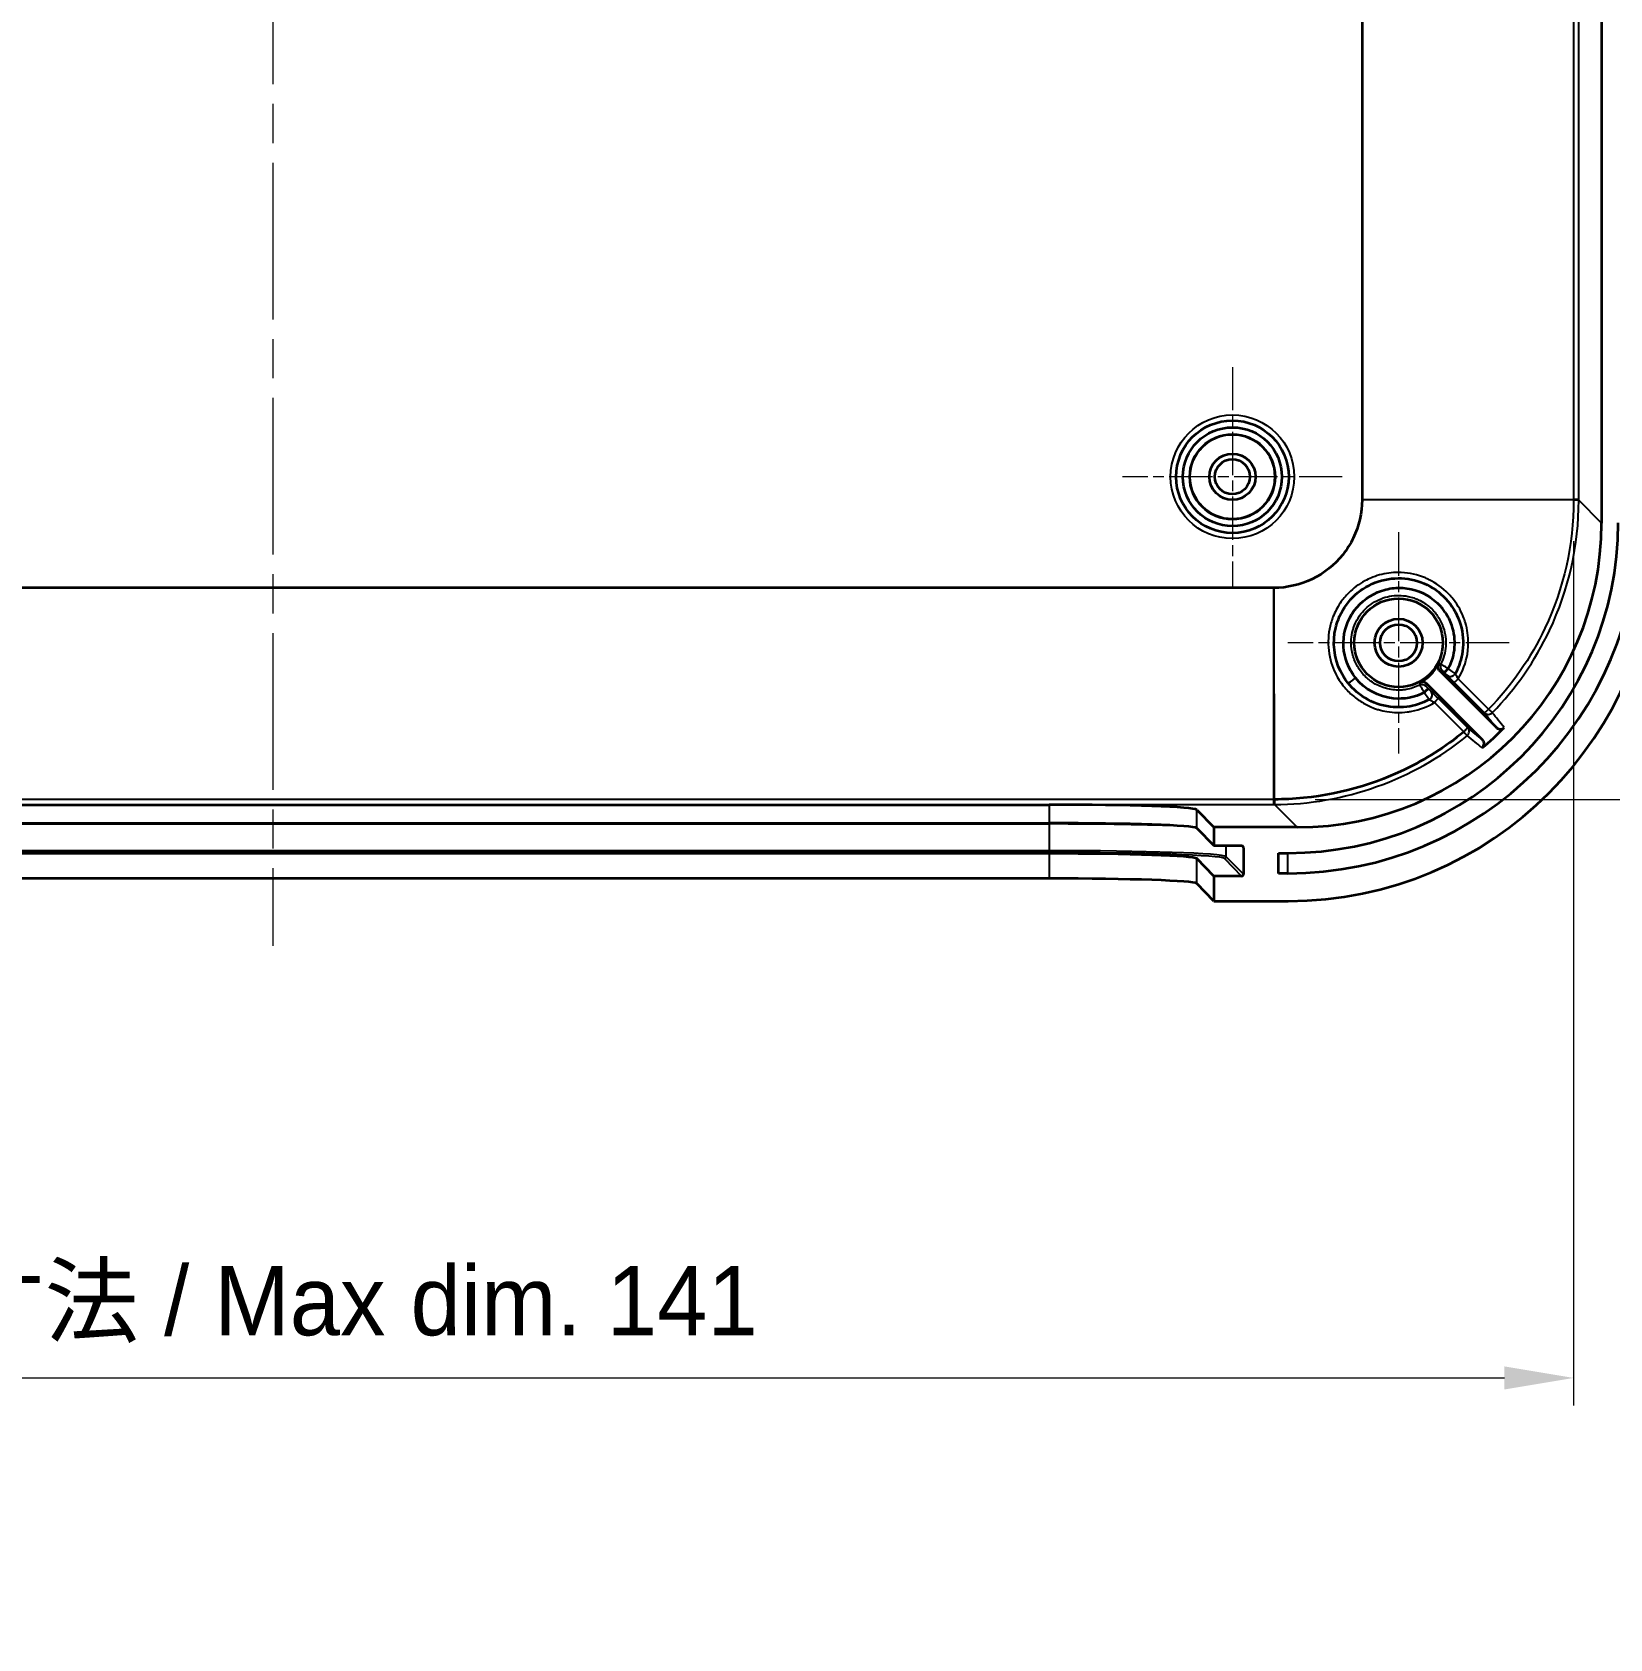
# Model space of a CAD drawing. Header units: millimetres. Extents: x 22 to 3190, y 12 to 574.
# Drawn here: x 1824.3 to 1909.7, y 306.7 to 393.8 of the extents above; entities that cross this region are included whole.
import ezdxf

# ---------------------------------------------------------------- set-up
doc = ezdxf.new("R2010")
doc.units = ezdxf.units.MM
doc.header["$LTSCALE"] = 1.5
doc.linetypes.add('CHAIN', pattern=[0.3543, 0.2362, -0.0295, 0.0591, -0.0295])
doc.layers.get('Defpoints').update_dxf_attribs({"lineweight": 25})
doc.layers.add('Center Mark (ISO)', color=7, linetype='Continuous', lineweight=18, true_color=0x80ffff)
doc.layers.add('Centerline (ISO)', color=7, linetype='Continuous', lineweight=18, true_color=0x80ffff)
for name, color, linetype, lineweight in [('Dimension (ISO)', 7, 'Continuous', 18), ('Visible (ISO)', 7, 'Continuous', 35), ('Visible Narrow (ISO)', 7, 'Continuous', 25)]:
    doc.layers.add(name, color=color, linetype=linetype, lineweight=lineweight)
doc.styles.add('Note Text (TK)', font='')
doc.styles.get('Note Text (TK)').set_extended_font_data('MS PGothic')
doc.dimstyles.new('Default - Method 1b (TK)', dxfattribs={"dimscale": 1.5, "dimtxt": 2.5, "dimasz": 2.5, "dimexe": 1, "dimexo": 1.5, "dimgap": 1, "dimtad": 1, "dimtoh": 1, "dimrnd": 1e-08, "dimdsep": 46, "dimtxsty": 'Note Text (TK)', "dimcen": 0.09, "dimdle": 5, "dimclrd": 100, "dimclre": 100, "dimclrt": 7, "dimadec": 1, "dimazin": 1, "dimtfac": 1, "dimtmove": 0, "dimatfit": 3, "dimfxl": 1, "dimtolj": 1, "dimlwd": -1, "dimlwe": -1, "dimarcsym": 0})

# ---------------------------------------------------------------- blocks, each defined once
blk = doc.blocks.new('*D51')
at = {"layer": 'Defpoints', "color": 0, "transparency": 16777216}
for p in [(1907.777, 368.458), (1766.799, 368.434), (1907.777, 320.841)]:
    blk.add_point(p, dxfattribs=at)
at = {"layer": 'Dimension (ISO)', "color": 100, "transparency": 16777216}
for p, q in [((1766.799, 366.184), (1766.799, 319.341)), ((1907.777, 366.208), (1907.777, 319.341)), ((1770.549, 320.841), (1904.027, 320.841))]:
    blk.add_line(p, q, dxfattribs=at)
for points in [[(1770.549, 321.466), (1770.549, 320.216), (1766.799, 320.841)], [(1904.027, 321.466), (1904.027, 320.216), (1907.777, 320.841)]]:
    blk.add_solid(points, dxfattribs=at)
at = {"layer": 'Dimension (ISO)', "color": 7, "transparency": 16777216, "insert": (1808.215, 324.813), "char_height": 3.75, "attachment_point": 4, "style": 'Note Text (TK)'}
blk.add_mtext('\\A1; 有効寸法 / Max dim. 141', dxfattribs=at)
blk = doc.blocks.new('*D52')
at = {"layer": 'Defpoints', "color": 0, "transparency": 16777216}
for p in [(1891.524, 441.183), (1891.524, 352.204), (1942.439, 352.204)]:
    blk.add_point(p, dxfattribs=at)
at = {"layer": 'Dimension (ISO)', "color": 100, "transparency": 16777216}
for p, q in [((1893.774, 441.183), (1943.939, 441.183)), ((1942.439, 437.433), (1942.439, 355.954)), ((1893.774, 352.204), (1943.939, 352.204))]:
    blk.add_line(p, q, dxfattribs=at)
for points in [[(1941.814, 437.433), (1943.064, 437.433), (1942.439, 441.183)], [(1941.814, 355.954), (1943.064, 355.954), (1942.439, 352.204)]]:
    blk.add_solid(points, dxfattribs=at)
at = {"layer": 'Dimension (ISO)', "color": 7, "transparency": 16777216, "insert": (1938.467, 368.622), "char_height": 3.75, "attachment_point": 4, "rotation": 90, "style": 'Note Text (TK)'}
blk.add_mtext('\\A1; 有効寸法 / Max dim. 89', dxfattribs=at)

msp = doc.modelspace()

# ---------------------------------------------------------------- linework, layer by layer
at = {"layer": 'Center Mark (ISO)', "linetype": 'CHAIN', "ltscale": 6.611584}
for p, q in [((1889.2882, 375.6437), (1889.2882, 363.7437)), ((1895.2382, 369.6937), (1883.3382, 369.6937))]:
    msp.add_line(p, q, dxfattribs=at)
at = {"layer": 'Center Mark (ISO)', "linetype": 'CHAIN', "ltscale": 6.667144}
for p, q in [((1898.2882, 366.6937), (1898.2882, 354.6937)), ((1904.2882, 360.6937), (1892.2882, 360.6937))]:
    msp.add_line(p, q, dxfattribs=at)
at = {"layer": 'Centerline (ISO)', "linetype": 'CHAIN', "ltscale": 23.990969}
msp.add_line((1837.2882, 450.4715), (1837.2882, 344.2668), dxfattribs=at)
at = {"layer": 'Visible (ISO)'}
for p, q in [((1909.2882, 426.2038), (1909.2882, 367.1837)), ((1896.3135, 424.9292), (1896.3135, 368.4583)), ((1896.3135, 368.4583), (1896.3135, 368.4491)), ((1891.5236, 363.6683), (1783.0527, 363.6683)), ((1891.5327, 363.6683), (1891.5236, 363.6683)), ((1900.5035, 359.1855), (1903.5943, 356.0947)), ((1902.8376, 355.4372), (1899.7964, 358.4784)), ((1795.2186, 351.916), (1879.3577, 351.916)), ((1887.353, 351.6462), (1888.2882, 350.6937)), ((1795.2186, 350.9178), (1879.3577, 350.9178)), ((1887.353, 350.648), (1888.2882, 349.6956)), ((1892.7982, 350.6937), (1888.2882, 350.6937)), ((1888.2882, 350.6937), (1888.2882, 349.6956)), ((1888.2882, 349.6956), (1889.7854, 349.6956)), ((1889.8856, 349.5955), (1889.8874, 348.1446)), ((1891.7882, 348.1937), (1891.7882, 349.2937)), ((1891.7882, 349.2937), (1892.2882, 349.2937)), ((1879.3577, 349.2668), (1795.2186, 349.2668)), ((1888.2882, 348.0445), (1887.353, 348.997)), ((1879.3577, 347.916), (1795.2186, 347.916)), ((1888.2882, 346.6937), (1887.353, 347.6462)), ((1889.7874, 348.0445), (1888.2882, 348.0445)), ((1888.2882, 348.0445), (1888.2882, 346.6937)), ((1892.2882, 348.1937), (1891.7882, 348.1937)), ((1888.2882, 346.6937), (1892.3003, 346.6937))]:
    msp.add_line(p, q, dxfattribs=at)
for centre, radius in [((1889.2882, 369.6937), 3.05), ((1889.2882, 369.6937), 2.68), ((1889.2882, 369.6937), 2.3), ((1889.2882, 369.6937), 1.25), ((1889.2882, 369.6937), 0.95), ((1898.2882, 360.6937), 2.4), ((1898.2882, 360.6937), 1.3), ((1898.2882, 360.6937), 1)]:
    msp.add_circle(centre, radius, dxfattribs=at)
for centre, radius, start, end in [((1892.2882, 367.1937), 19, 270, 0), ((1892.2882, 367.1937), 17.9, 270, 0), ((1898.2882, 360.6937), 2.4518, 298.099301, 331.900699)]:
    msp.add_arc(centre, radius, start, end, dxfattribs=at)
for centre, major_axis, ratio, start_param, end_param in [((1892.7781, 367.2038), (11.6815, -11.6815), 0.9987828, 5.4983961, 7.0679745), ((1892.276, 366.7059), (14.1594, -14.1594), 0.9987828, 5.4983961, 7.0679745), ((1898.3149, 360.6656), (1.6967, 2.4856), 0.9971257, 5.8995311, 5.9864541), ((1899.6964, 360.1832), (-1.2838, 0.8936), 0.1596479, 3.1128431, 3.1627725), ((1898.8251, 359.2439), (-0.8656, 1.2441), 0.1621664, 3.1201642, 3.1708094), ((1892.2717, 367.7101), (11.6815, -11.6815), 0.9987828, 6.1900238, 6.288915), ((1879.3577, 351.6366), (-8, 0), 0.0349208, 3.1758649, 4.712389), ((1879.3577, 350.6384), (8, 0), 0.0349208, 0.0342723, 1.5707963), ((1889.7856, 349.5955), (-0.0701, 0.0714), 0.9988047, 3.9367647, 5.507561), ((1879.3577, 348.9874), (-8, 0), 0.0349208, 3.1758649, 4.712389), ((1879.3577, 347.6366), (8, 0), 0.0349208, 0.0342723, 1.5707963), ((1889.7873, 348.1446), (0.0701, -0.0714), 0.9988047, 5.507561, 7.0783574)]:
    msp.add_ellipse(centre, major_axis=major_axis, ratio=ratio, start_param=start_param, end_param=end_param, dxfattribs=at)
for points, knots in [([(1896.3135, 368.4491), (1896.3122, 367.7319), (1896.0646, 366.6604), (1895.1084, 365.1395), (1893.6801, 363.9986), (1892.25, 363.6697), (1891.5327, 363.6683)], [-0.7828903, -0.7828903, -0.7828903, -0.7828903, -0.3355244, -0.1118415, 0.3355244, 0.7828903, 0.7828903, 0.7828903, 0.7828903]), ([(1899.954, 357.6156), (1899.5758, 357.4109), (1899.1596, 357.2768), (1898.7332, 357.2221), (1898.2535, 357.1606), (1897.7608, 357.2001), (1897.2975, 357.3368), (1896.8343, 357.4735), (1896.4002, 357.7072), (1896.0311, 358.0187), (1895.6619, 358.3303), (1895.3581, 358.7195), (1895.1458, 359.1524), (1894.7919, 359.874), (1894.6969, 360.7199), (1894.883, 361.5028), (1894.9202, 361.6594), (1894.9682, 361.8136), (1895.0267, 361.9638), (1895.2022, 362.4145), (1895.4724, 362.8281), (1895.8146, 363.1699), (1896.1568, 363.5118), (1896.5714, 363.7818), (1897.0221, 363.9567), (1897.4729, 364.1316), (1897.9598, 364.2116), (1898.4421, 364.1903), (1898.9244, 364.1691), (1899.402, 364.0466), (1899.8347, 363.8335), (1900.2675, 363.6203), (1900.6555, 363.3164), (1900.9663, 362.9471), (1901.277, 362.5777), (1901.5104, 362.1431), (1901.6464, 361.6796), (1901.7825, 361.2162), (1901.8213, 360.7238), (1901.7592, 360.2443), (1901.7042, 359.8196), (1901.5703, 359.4049), (1901.3663, 359.0279)], [1.3050112, 1.3050112, 1.3050112, 1.3050112, 1.4451032, 1.4451032, 1.4451032, 1.60272, 1.60272, 1.60272, 1.7603367, 1.7603367, 1.7603367, 1.9179535, 1.9179535, 1.9179535, 2.1806481, 2.1806481, 2.1806481, 2.233187, 2.233187, 2.233187, 2.3908038, 2.3908038, 2.3908038, 2.5484206, 2.5484206, 2.5484206, 2.7060373, 2.7060373, 2.7060373, 2.8636541, 2.8636541, 2.8636541, 3.0212709, 3.0212709, 3.0212709, 3.1788876, 3.1788876, 3.1788876, 3.3365044, 3.3365044, 3.3365044, 3.4761167, 3.4761167, 3.4761167, 3.4761167]), ([(1895.96, 358.7867), (1895.5755, 359.2672), (1895.1143, 360.4699), (1895.5947, 362.3513), (1896.8341, 363.4065), (1898.049, 363.7069), (1899.2936, 363.6302), (1900.1865, 363.1134), (1900.6244, 362.5975), (1900.6626, 362.5494)], [0, 0, 0, 0, 0.2164613, 0.4329226, 0.6493839, 0.7576145, 0.8658452, 1.0823064, 1.1039094, 1.1039094, 1.1039094, 1.1039094]), ([(1900.8159, 362.3372), (1900.9579, 362.1231), (1901.0729, 361.8907), (1901.1562, 361.6472), (1901.2243, 361.4482), (1901.2712, 361.2416), (1901.2962, 361.0328), (1901.3193, 360.8395), (1901.3238, 360.6437), (1901.3092, 360.4493), (1901.279, 360.0479), (1901.1674, 359.6524), (1900.9829, 359.2942)], [1.13461305, 1.13461305, 1.13461305, 1.13461305, 1.22493772, 1.22493772, 1.22493772, 1.29876774, 1.29876774, 1.29876774, 1.3670889, 1.3670889, 1.3670889, 1.50813137, 1.50813137, 1.50813137, 1.50813137]), ([(1900.451, 359.5389), (1900.4326, 359.5044), (1900.4214, 359.4667), (1900.4174, 359.4278), (1900.414, 359.3939), (1900.4162, 359.3597), (1900.4241, 359.3267), (1900.4253, 359.3219), (1900.4266, 359.3171), (1900.428, 359.3123), (1900.4351, 359.2885), (1900.4451, 359.2656), (1900.4579, 359.2442), (1900.4706, 359.2228), (1900.4859, 359.2031), (1900.5035, 359.1855)], [0, 0, 0, 0, 0.011719325, 0.011719325, 0.011719325, 0.021942892, 0.021942892, 0.021942892, 0.023438457, 0.023438457, 0.023438457, 0.030902685, 0.030902685, 0.030902685, 0.038366937, 0.038366937, 0.038366937, 0.038366937]), ([(1900.9756, 359.2841), (1900.9481, 359.2566), (1900.921, 359.2298), (1900.8959, 359.2049), (1900.8714, 359.1808), (1900.8491, 359.1589), (1900.8303, 359.1406), (1900.8104, 359.1212), (1900.7948, 359.1063), (1900.7843, 359.0965), (1900.7748, 359.0876), (1900.7696, 359.083), (1900.7691, 359.0832)], [-0.045876009, -0.045876009, -0.045876009, -0.045876009, -0.034187313, -0.034187313, -0.034187313, -0.022807965, -0.022807965, -0.022807965, -0.010697913, -0.010697913, -0.010697913, 0.000224594, 0.000224594, 0.000224594, 0.000224594]), ([(1899.6861, 357.9971), (1899.171, 357.7315), (1897.7585, 357.4613), (1896.4564, 358.1662), (1895.96, 358.7867)], [1.72550124, 1.72550124, 1.72550124, 1.72550124, 1.92827332, 2.20782912, 2.20782912, 2.20782912, 2.20782912]), ([(1899.7964, 358.4784), (1899.7688, 358.506), (1899.7359, 358.5279), (1899.6999, 358.543), (1899.6854, 358.5491), (1899.6704, 358.5541), (1899.6551, 358.5577), (1899.6326, 358.5632), (1899.6095, 358.5659), (1899.5863, 358.566), (1899.5614, 358.5661), (1899.5366, 358.5632), (1899.5124, 358.5573), (1899.4883, 358.5514), (1899.4649, 358.5426), (1899.443, 358.5309)], [0, 0, 0, 0, 0.011719319, 0.011719319, 0.011719319, 0.01645319, 0.01645319, 0.01645319, 0.023438445, 0.023438445, 0.023438445, 0.030902681, 0.030902681, 0.030902681, 0.038366936, 0.038366936, 0.038366936, 0.038366936]), ([(1899.899, 358.2125), (1899.8991, 358.212), (1899.8943, 358.2066), (1899.8851, 358.1967), (1899.8753, 358.1863), (1899.8608, 358.1711), (1899.8419, 358.1518), (1899.8232, 358.1325), (1899.8006, 358.1095), (1899.7756, 358.0842), (1899.7506, 358.059), (1899.7237, 358.0319), (1899.6962, 358.0044)], [-0.046296814, -0.046296814, -0.046296814, -0.046296814, -0.035134532, -0.035134532, -0.035134532, -0.023377658, -0.023377658, -0.023377658, -0.011674956, -0.011674956, -0.011674956, 0, 0, 0, 0]), ([(1901.8265, 355.8669), (1900.8355, 355.0565), (1899.749, 354.3626), (1898.5953, 353.808), (1896.6435, 352.8696), (1894.4999, 352.3297), (1892.3371, 352.2235), (1892.0797, 352.2108), (1891.8221, 352.2044), (1891.5644, 352.2044)], [-1.109698, -1.109698, -1.109698, -1.109698, -0.7261412, -0.7261412, -0.7261412, -0.0772069, -0.0772069, -0.0772069, 0, 0, 0, 0]), ([(1902.8172, 354.9939), (1902.835, 355.0087), (1902.851, 355.0257), (1902.8787, 355.0628), (1902.8905, 355.0829), (1902.9147, 355.1378), (1902.9235, 355.1741), (1902.9269, 355.2477), (1902.9214, 355.2848), (1902.9024, 355.3417), (1902.8925, 355.3628), (1902.8683, 355.4024), (1902.854, 355.4208), (1902.8376, 355.4372)], [-0.049900651, -0.049900651, -0.049900651, -0.049900651, -0.042955283, -0.042955283, -0.036009112, -0.036009112, -0.024961297, -0.024961297, -0.013909101, -0.013909101, -0.00695481, -0.00695481, 0, 0, 0, 0]), ([(1903.5943, 356.0947), (1903.609, 356.08), (1903.6253, 356.0669), (1903.6604, 356.0443), (1903.6791, 356.0348), (1903.7331, 356.0139), (1903.7701, 356.0067), (1903.8442, 356.0068), (1903.8812, 356.0141), (1903.9352, 356.0352), (1903.9539, 356.0448), (1903.9889, 356.0676), (1904.0052, 356.0808), (1904.0199, 356.0957)], [-0.0472728, -0.0472728, -0.0472728, -0.0472728, -0.041021343, -0.041021343, -0.034769941, -0.034769941, -0.023653073, -0.023653073, -0.012538415, -0.012538415, -0.006268641, -0.006268641, 0, 0, 0, 0])]:
    msp.add_open_spline(points, degree=3, knots=knots, dxfattribs=at)
at = {"layer": 'Visible Narrow (ISO)'}
for p, q in [((1907.7774, 424.9292), (1907.7774, 368.4583)), ((1908.0543, 368.4583), (1908.0543, 424.9292)), ((1896.3135, 368.4583), (1907.7774, 368.4583)), ((1907.7774, 368.4274), (1896.3135, 368.4491)), ((1908.0543, 368.4583), (1907.7774, 368.4583)), ((1907.7774, 368.4583), (1907.7774, 368.4274)), ((1908.0543, 368.4274), (1908.0543, 368.4583)), ((1907.7774, 368.4274), (1907.7774, 368.4175)), ((1908.0543, 368.4175), (1908.0543, 368.4274)), ((1909.2882, 367.1837), (1908.0543, 368.4175)), ((1891.5236, 352.2044), (1891.5236, 363.6683)), ((1891.5327, 363.6683), (1891.5545, 352.2044)), ((1900.891, 358.9598), (1900.8904, 358.9586)), ((1900.0233, 358.0915), (1900.0221, 358.0909)), ((1901.2958, 358.5487), (1902.9435, 356.8997)), ((1903.1707, 357.0972), (1901.5243, 358.7449)), ((1891.5236, 352.2044), (1783.0527, 352.2044)), ((1783.0527, 351.9276), (1891.5236, 351.9276)), ((1879.3577, 351.916), (1879.3577, 350.9178)), ((1891.5236, 351.9276), (1891.5236, 352.2044)), ((1891.5545, 352.2044), (1891.5236, 352.2044)), ((1891.5236, 351.9276), (1891.5545, 351.9276)), ((1891.5644, 352.2044), (1891.5545, 352.2044)), ((1891.5545, 351.9276), (1891.5644, 351.9276)), ((1891.5644, 351.9276), (1892.7982, 350.6937)), ((1887.353, 350.648), (1887.353, 351.6462)), ((1795.2204, 350.8718), (1879.3559, 350.8718)), ((1879.3559, 350.9178), (1879.3559, 350.8718)), ((1879.3559, 350.8718), (1879.3559, 349.4227)), ((1879.3559, 349.4227), (1795.2204, 349.4227)), ((1795.2204, 349.3192), (1879.3559, 349.3192)), ((1879.3559, 349.3192), (1879.3559, 349.4227)), ((1888.9502, 349.0991), (1888.9502, 349.6956)), ((1889.7874, 349.6955), (1889.8856, 349.5955)), ((1892.2882, 348.1937), (1892.2882, 349.2937)), ((1879.3577, 349.2668), (1879.3577, 347.916)), ((1887.353, 347.6462), (1887.353, 348.997)), ((1888.8503, 348.999), (1889.7874, 348.0445)), ((1889.8874, 348.1446), (1888.9502, 349.0991))]:
    msp.add_line(p, q, dxfattribs=at)
for radius in [3.35, 2.3282]:
    msp.add_circle((1889.2882, 369.6937), radius, dxfattribs=at)
for centre, major_axis, ratio, start_param, end_param in [((1907.7545, 368.4274), (0.3, 0), 0.0000649, 0.0349066, 1.4942757), ((1907.7545, 368.4175), (0.3, 0), 0.0000182, 0.0349065, 1.4942758), ((1898.2782, 360.6787), (1.4476, 2.1419), 0.9959011, 5.8960465, 5.9826866), ((1900.8557, 359.4195), (-0.2121, 0.2121), 0.9999934, 0.324742, 1.5707963), ((1901.1025, 359.1707), (0.2121, -0.2121), 0.9999875, 4.712389, 6.5717971), ((1901.1032, 359.172), (0.2121, -0.2121), 0.9999875, 4.712389, 6.0438205), ((1901.1032, 359.172), (0.234, -0.1877), 0.999986, 0, 0.1745852), ((1895.9441, 358.8215), (-0.3907, -0.312), 0.0740715, 0.0180407, 1.5521592), ((1899.5624, 358.1263), (-0.2121, 0.2121), 0.9999934, 4.712389, 5.9584539), ((1899.8112, 357.8794), (0.1429, -0.2638), 0.9999851, 0, 1.8595916), ((1899.8099, 357.8787), (0.2121, -0.2121), 0.9999875, 0.2372218, 1.5707963), ((1901.5079, 358.7608), (-0.2122, -0.212), 0.0763073, 0.0052513, 1.5719447), ((1899.8099, 357.8787), (0.1881, -0.2337), 0.9999861, 6.1068557, 6.2831853), ((1900.2205, 357.4746), (0.212, 0.2122), 0.0758034, 4.7035069, 6.2779342), ((1903.1556, 357.1118), (-0.2122, -0.212), 0.0763096, 0.0052513, 1.5717553), ((1903.1556, 357.1118), (-0.2333, -0.1886), 0.9987659, 0.1056201, 1.6886227), ((1903.1556, 357.1118), (0.2148, -0.2095), 0.00001, 0.0494242, 1.4944479), ((1901.8137, 355.8826), (0.1899, -0.2323), 0.00001, 4.7887815, 6.2340881), ((1901.8137, 355.8826), (0.212, 0.2122), 0.0759351, 4.7052726, 6.2779342), ((1901.8137, 355.8826), (0.1888, 0.2331), 0.9987431, 4.5080653, 6.1785297), ((1891.5545, 352.2274), (0, -0.3), 0.0000649, 4.7889096, 6.2482787), ((1891.5644, 352.2274), (0, -0.3), 0.0000182, 4.7889095, 6.2482788), ((1879.3559, 350.5367), (9.6, 0), 0.0348995, 0.7134068, 1.5707963), ((1879.3559, 349.0876), (9.6, 0), 0.0348995, 0.0342514, 1.5707963), ((1879.3559, 348.9877), (9.5, 0), 0.0348995, 0.0342514, 1.5707963), ((1888.8503, 349.099), (0.0714, 0.0701), 0.9988047, 3.9367647, 5.507561)]:
    msp.add_ellipse(centre, major_axis=major_axis, ratio=ratio, start_param=start_param, end_param=end_param, dxfattribs=at)
for points, knots in [([(1907.7774, 368.4175), (1907.7774, 366.0306), (1906.8398, 361.8556), (1904.422, 358.3774), (1903.172, 357.0959)], [-2.544143, -2.544143, -2.544143, -2.544143, -1.8290653, -1.2927575, -1.2927575, -1.2927575, -1.2927575]), ([(1903.3701, 356.9026), (1904.6414, 358.2061), (1905.6948, 359.7224), (1906.4727, 361.3684), (1907.51, 363.5631), (1908.0543, 365.9898), (1908.0543, 368.4175)], [1.2927571, 1.2927571, 1.2927571, 1.2927571, 1.8290653, 1.8290653, 1.8290653, 2.544143, 2.544143, 2.544143, 2.544143]), ([(1901.5243, 358.7449), (1901.7716, 359.1546), (1901.9401, 359.6116), (1902.0184, 360.0834), (1902.0259, 360.1288), (1902.0326, 360.1743), (1902.0385, 360.2199), (1902.0574, 360.3667), (1902.0676, 360.5146), (1902.0692, 360.6626), (1902.0732, 361.0388), (1902.0212, 361.4157), (1901.9149, 361.7765), (1901.8805, 361.8935), (1901.8403, 362.0088), (1901.7947, 362.1219), (1901.6444, 362.4948), (1901.4347, 362.8438), (1901.1757, 363.1512), (1901.1116, 363.2272), (1901.0445, 363.3007), (1900.9746, 363.3715), (1900.6765, 363.6735), (1900.3275, 363.9255), (1899.9469, 364.113), (1899.8792, 364.1464), (1899.8105, 364.1777), (1899.7409, 364.207), (1899.3276, 364.3808), (1898.8833, 364.4811), (1898.4354, 364.5013), (1898.4226, 364.5019), (1898.4098, 364.5024), (1898.397, 364.5029), (1898.0569, 364.5148), (1897.7152, 364.4807), (1897.3841, 364.4021), (1897.2181, 364.3626), (1897.0547, 364.3121), (1896.8955, 364.2506), (1896.8732, 364.242), (1896.8509, 364.2331), (1896.8287, 364.224), (1896.7018, 364.1722), (1896.5778, 364.1134), (1896.4573, 364.0481), (1896.1392, 363.8757), (1895.846, 363.6574), (1895.59, 363.4018), (1895.4211, 363.2331), (1895.2683, 363.0482), (1895.1342, 362.8506), (1894.9739, 362.6142), (1894.8403, 362.3596), (1894.7369, 362.0932), (1894.7214, 362.0531), (1894.7065, 362.0127), (1894.6923, 361.9721), (1894.6873, 361.9576), (1894.6823, 361.9431), (1894.6774, 361.9286), (1894.6404, 361.8183), (1894.6083, 361.7063), (1894.5816, 361.5931), (1894.5317, 361.382), (1894.5004, 361.1667), (1894.4875, 360.9502), (1894.4606, 360.5), (1894.5144, 360.0453), (1894.6446, 359.6135), (1894.7037, 359.4174), (1894.7785, 359.2259), (1894.8686, 359.0418), (1894.992, 358.7897), (1895.1441, 358.5514), (1895.3202, 358.3327), (1895.4727, 358.1432), (1895.6435, 357.9681), (1895.8293, 357.8111), (1896.0015, 357.6656), (1896.1866, 357.5356), (1896.3818, 357.4228), (1896.5749, 357.3112), (1896.7778, 357.2164), (1896.9876, 357.1403), (1897.0585, 357.1146), (1897.1301, 357.091), (1897.2024, 357.0696), (1897.353, 357.0251), (1897.5064, 356.99), (1897.6613, 356.9645), (1898.0237, 356.9049), (1898.3948, 356.8977), (1898.7592, 356.9442), (1898.8414, 356.9547), (1898.9233, 356.9679), (1899.0046, 356.9838), (1899.4379, 357.0684), (1899.8564, 357.2289), (1900.2347, 357.4566)], [-3.4941212, -3.4941212, -3.4941212, -3.4941212, -3.3503289, -3.3503289, -3.3503289, -3.3364993, -3.3364993, -3.3364993, -3.2920074, -3.2920074, -3.2920074, -3.1788812, -3.1788812, -3.1788812, -3.1421969, -3.1421969, -3.1421969, -3.0212639, -3.0212639, -3.0212639, -2.99134, -2.99134, -2.99134, -2.86365, -2.86365, -2.86365, -2.8409368, -2.8409368, -2.8409368, -2.7060244, -2.7060244, -2.7060244, -2.7021715, -2.7021715, -2.7021715, -2.5997682, -2.5997682, -2.5997682, -2.5484117, -2.5484117, -2.5484117, -2.5411925, -2.5411925, -2.5411925, -2.4999434, -2.4999434, -2.4999434, -2.3910287, -2.3910287, -2.3910287, -2.3191486, -2.3191486, -2.3191486, -2.2331541, -2.2331541, -2.2331541, -2.2202113, -2.2202113, -2.2202113, -2.2155967, -2.2155967, -2.2155967, -2.1806022, -2.1806022, -2.1806022, -2.1153446, -2.1153446, -2.1153446, -1.979638, -1.979638, -1.979638, -1.9179751, -1.9179751, -1.9179751, -1.8335064, -1.8335064, -1.8335064, -1.7602977, -1.7602977, -1.7602977, -1.692491, -1.692491, -1.692491, -1.625393, -1.625393, -1.625393, -1.6027195, -1.6027195, -1.6027195, -1.5555087, -1.5555087, -1.5555087, -1.445085, -1.445085, -1.445085, -1.4201742, -1.4201742, -1.4201742, -1.2874864, -1.2874864, -1.2874864, -1.2874864]), ([(1899.429, 358.395), (1899.1985, 358.2805), (1898.9486, 358.2007), (1898.6963, 358.16), (1898.6246, 358.1484), (1898.5522, 358.1399), (1898.4794, 358.1344), (1898.2197, 358.1149), (1897.9547, 358.1358), (1897.7029, 358.1947), (1897.6185, 358.2144), (1897.5347, 358.2385), (1897.4522, 358.2669), (1897.2187, 358.3472), (1896.9958, 358.4624), (1896.7964, 358.6046), (1896.7157, 358.6622), (1896.6379, 358.7247), (1896.5639, 358.7918), (1896.3898, 358.9495), (1896.2368, 359.1324), (1896.1129, 359.3298), (1896.0536, 359.4243), (1896.0002, 359.5231), (1895.9533, 359.6253), (1895.8608, 359.8274), (1895.7945, 360.0425), (1895.7571, 360.2598), (1895.7011, 360.5857), (1895.7093, 360.9289), (1895.7812, 361.252), (1895.8111, 361.3866), (1895.8522, 361.5198), (1895.9039, 361.6491), (1895.9757, 361.8284), (1896.0682, 362), (1896.1773, 362.1574), (1896.3649, 362.428), (1896.6101, 362.6663), (1896.8861, 362.846), (1897.0278, 362.9383), (1897.1802, 363.0174), (1897.3388, 363.0805), (1897.4906, 363.1408), (1897.6482, 363.1865), (1897.8072, 363.2168), (1898.1336, 363.2789), (1898.4782, 363.2763), (1898.8033, 363.2096), (1898.9097, 363.1878), (1899.0153, 363.159), (1899.1189, 363.1236), (1899.2008, 363.0955), (1899.2815, 363.0633), (1899.3602, 363.0271), (1899.4865, 362.969), (1899.6079, 362.9006), (1899.7221, 362.8236), (1899.8936, 362.7081), (1900.053, 362.5701), (1900.1928, 362.4152), (1900.2272, 362.3771), (1900.2604, 362.338), (1900.2924, 362.298)], [-1.3999769, -1.3999769, -1.3999769, -1.3999769, -1.3083219, -1.3083219, -1.3083219, -1.2822796, -1.2822796, -1.2822796, -1.1894459, -1.1894459, -1.1894459, -1.1583506, -1.1583506, -1.1583506, -1.0703582, -1.0703582, -1.0703582, -1.0347513, -1.0347513, -1.0347513, -0.9509822, -0.9509822, -0.9509822, -0.9109142, -0.9109142, -0.9109142, -0.8316716, -0.8316716, -0.8316716, -0.7128271, -0.7128271, -0.7128271, -0.6633266, -0.6633266, -0.6633266, -0.5946521, -0.5946521, -0.5946521, -0.4765954, -0.4765954, -0.4765954, -0.4159726, -0.4159726, -0.4159726, -0.3579141, -0.3579141, -0.3579141, -0.2386651, -0.2386651, -0.2386651, -0.1996342, -0.1996342, -0.1996342, -0.1687654, -0.1687654, -0.1687654, -0.1192584, -0.1192584, -0.1192584, -0.0449311, -0.0449311, -0.0449311, -0.0266379, -0.0266379, -0.0266379, -0.0266379]), ([(1900.424, 362.1178), (1900.546, 361.9348), (1900.799, 361.4246), (1900.9161, 360.5165), (1900.7345, 359.8503), (1900.5869, 359.5529)], [-1.91845161, -1.91845161, -1.91845161, -1.91845161, -1.8397024, -1.71597688, -1.59796596, -1.59796596, -1.59796596, -1.59796596]), ([(1900.9756, 359.2841), (1900.8746, 359.3539), (1900.7752, 359.4216), (1900.703, 359.471), (1900.6306, 359.5205), (1900.5868, 359.551), (1900.5869, 359.5529)], [-0.030698455, -0.030698455, -0.030698455, -0.030698455, -0.015358947, -0.015358947, -0.015358947, 0, 0, 0, 0]), ([(1900.6435, 359.2074), (1900.6439, 359.2074), (1900.6738, 359.1782), (1900.738, 359.1143), (1900.7691, 359.0832)], [0, 0, 0, 0, 0.015358947, 0.028680555, 0.028680555, 0.028680555, 0.028680555]), ([(1900.7691, 359.0832), (1900.7999, 359.0524), (1900.8482, 359.0038), (1900.885, 358.9665), (1900.8911, 358.96), (1900.891, 358.9598)], [0.002103708, 0.002103708, 0.002103708, 0.002103708, 0.015354026, 0.024127756, 0.030708053, 0.030708053, 0.030708053, 0.030708053]), ([(1900.8904, 358.9586), (1900.8902, 358.9583), (1900.9084, 358.9389), (1901.0249, 358.8205), (1901.1883, 358.6563), (1901.2958, 358.5487)], [-0.091534065, -0.091534065, -0.091534065, -0.091534065, -0.071919622, -0.045767032, 0, 0, 0, 0]), ([(1901.367, 359.0293), (1901.3661, 359.0293), (1901.3582, 359.0344), (1901.3442, 359.0439), (1901.3252, 359.0567), (1901.2949, 359.0778), (1901.2559, 359.105), (1901.1847, 359.1545), (1901.0853, 359.2238), (1900.9829, 359.2942)], [-0.030424037, -0.030424037, -0.030424037, -0.030424037, -0.024127756, -0.024127756, -0.024127756, -0.015580867, -0.015580867, -0.015580867, 0, 0, 0, 0]), ([(1901.5244, 358.7449), (1901.4801, 358.8144), (1901.4151, 358.9252), (1901.3717, 359.0114), (1901.3658, 359.0269), (1901.3663, 359.0279)], [0, 0, 0, 0, 0.045767032, 0.071919622, 0.091534065, 0.091534065, 0.091534065, 0.091534065]), ([(1899.429, 358.395), (1899.4303, 358.3949), (1899.4595, 358.3517), (1899.5076, 358.2807), (1899.5569, 358.2079), (1899.6254, 358.1069), (1899.6962, 358.0044)], [-0.030844174, -0.030844174, -0.030844174, -0.030844174, -0.015654267, -0.015654267, -0.015654267, -0.000079863, -0.000079863, -0.000079863, -0.000079863]), ([(1899.6862, 357.997), (1899.7555, 357.8964), (1899.8239, 357.7987), (1899.8735, 357.7281), (1899.9019, 357.6878), (1899.924, 357.6566), (1899.9375, 357.6373), (1899.9471, 357.6234), (1899.9524, 357.6156), (1899.9526, 357.6149)], [-0.030641105, -0.030641105, -0.030641105, -0.030641105, -0.015320552, -0.015320552, -0.015320552, -0.006565951, -0.006565951, -0.006565951, -0.000269957, -0.000269957, -0.000269957, -0.000269957]), ([(1899.899, 358.2125), (1899.8678, 358.2437), (1899.8038, 358.308), (1899.7745, 358.3381), (1899.7745, 358.3384)], [0.002097105, 0.002097105, 0.002097105, 0.002097105, 0.015451427, 0.030844174, 0.030844174, 0.030844174, 0.030844174]), ([(1900.0221, 358.0909), (1900.022, 358.0908), (1900.0155, 358.0969), (1899.9782, 358.1336), (1899.9297, 358.1818), (1899.899, 358.2125)], [0, 0, 0, 0, 0.006565951, 0.015320552, 0.028539678, 0.028539678, 0.028539678, 0.028539678]), ([(1900.4326, 357.6867), (1900.3252, 357.794), (1900.1612, 357.9572), (1900.0429, 358.0735), (1900.0236, 358.0917), (1900.0233, 358.0915)], [-0.091371112, -0.091371112, -0.091371112, -0.091371112, -0.045685556, -0.019579524, 0, 0, 0, 0]), ([(1899.954, 357.6156), (1899.9547, 357.616), (1899.9697, 357.6098), (1900.0548, 357.5659), (1900.1652, 357.5008), (1900.2347, 357.4566)], [0, 0, 0, 0, 0.019579524, 0.045685556, 0.091371112, 0.091371112, 0.091371112, 0.091371112])]:
    msp.add_open_spline(points, degree=3, knots=knots, dxfattribs=at)
for points in [[(1900.5869, 359.5529), (1900.5418, 359.5478), (1900.4965, 359.5432), (1900.451, 359.5389)], [(1900.5035, 359.1855), (1900.5505, 359.1925), (1900.5972, 359.1998), (1900.6435, 359.2074)], [(1899.443, 358.5309), (1899.4387, 358.4854), (1899.4341, 358.4401), (1899.429, 358.395)], [(1899.7745, 358.3384), (1899.7821, 358.3847), (1899.7894, 358.4314), (1899.7964, 358.4784)], [(1900.2347, 357.4566), (1900.7659, 356.926), (1901.297, 356.3955), (1901.8265, 355.8669)], [(1902.0258, 356.0947), (1901.4948, 356.6254), (1900.9637, 357.156), (1900.4326, 357.6867)], [(1902.9435, 356.8997), (1903.1605, 356.6313), (1903.3774, 356.363), (1903.5943, 356.0947)], [(1904.0199, 356.0957), (1903.8034, 356.3646), (1903.5868, 356.6336), (1903.3701, 356.9026)], [(1891.5644, 351.9276), (1895.3318, 351.9276), (1899.0864, 353.2659), (1902.0034, 355.6506)], [(1902.0034, 355.6506), (1902.2747, 355.4316), (1902.546, 355.2127), (1902.8172, 354.9939)], [(1902.8376, 355.4372), (1902.5671, 355.6563), (1902.2965, 355.8755), (1902.0258, 356.0947)]]:
    msp.add_open_spline(points, degree=3, dxfattribs=at)

# ---------------------------------------------------------------- dimensions: what is measured, and where the dimension line sits
at = {"layer": 'Dimension (ISO)', "color": 100, "true_color": 0x00ff3f}
for base, p1, p2, angle, text, picture, middle in [((1942.4389, 352.2044), (1891.5236, 441.183), (1891.5236, 352.2044), 90, ' 有効寸法 / Max dim. 89', '*D52', (1942.4389, 396.6937)), ((1907.7774, 320.8409), (1766.7989, 368.4342), (1907.7774, 368.4583), 180, ' 有効寸法 / Max dim. 141', '*D51', (1837.2882, 320.8409))]:
    dim = msp.add_linear_dim(base=base, p1=p1, p2=p2, angle=angle, text=text, dimstyle='Default - Method 1b (TK)', override={"dimtoh": 0, "dimdec": 2, "dimtp": 0, "dimtm": 0, "dimtdec": 2, "dimtofl": 0, "dimatfit": 1}, dxfattribs=at)
    dim.commit()
    dim.dimension.update_dxf_attribs({"geometry": picture, "text_midpoint": middle, "dimtype": 160})

doc.saveas('drawing.dxf')
